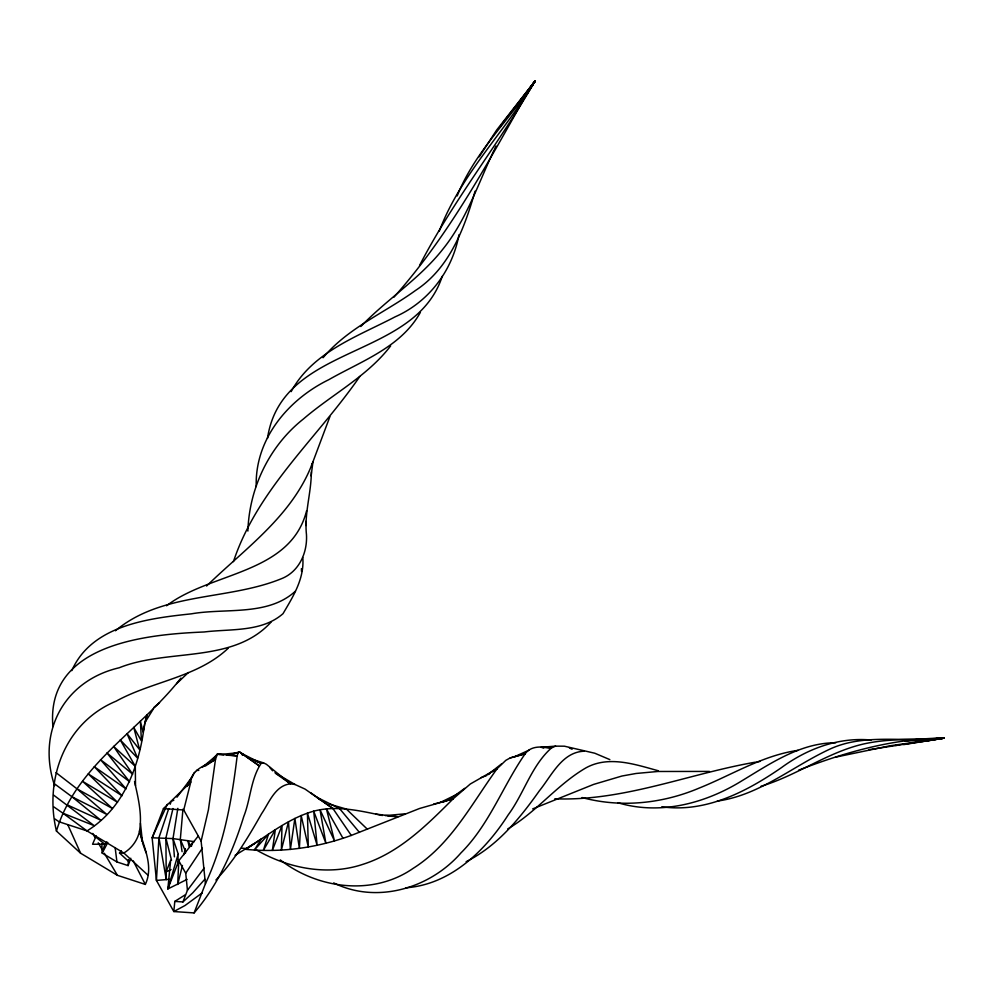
<?xml version="1.0" encoding="UTF-8"?>
<svg xmlns="http://www.w3.org/2000/svg" width="994" height="994" viewBox="0 0 994 994"><rect width="100%" height="100%" fill="white"/><g stroke="black" fill="none" stroke-linecap="round" stroke-linejoin="round"><path stroke-width="1.49" d="M177.938 864.942L178.088 854.405L167.849 888.947L187.12 879.367M115.441 630.755C162.631 591.318 228.918 600.823 282.955 578.073C299.641 570.618 307.531 552.068 306.463 534.561C304.176 513.401 311.346 492.962 311.333 471.852M311.631 466.385L311.768 463.602M101.86 843.906L102.22 853.113L116.944 861.96L128.114 865.6L128.437 859.561M168.732 808.619L158.941 837.693L156.431 880.423L173.813 911.548L194.103 912.914C217.91 885.194 233.056 851.237 243.741 816.571C250.6 799.338 250.749 778.886 261.173 763.367L263.559 762.907L266.355 764.262L290.484 783.831L294.969 784.477L305.059 789.099L332.928 808.52L351.28 835.42L419.58 808.482L453.065 798.903L470.311 783.993L497.162 768.635L505.822 760.348L510.195 757.925L525.167 753.775C531.33 745.202 542.339 746.755 551.446 747.96L555.522 746.134L564.406 746.196L594.785 753.228L609.856 759.615M256.241 486.551C254.7 439.298 288.061 399.563 328.766 379.696C361.493 361.021 401.191 347.179 420.412 312.29M134.538 781.508C138.104 797.648 142.328 814.322 139.533 830.909C144.254 848.118 153.672 866.693 145.335 884.424L117.429 875.329L80.601 853.212L56.447 831.046C43.972 779.346 64.945 722.29 116.124 701.168C152.318 681.188 197.545 677.423 228.285 648.163M182.088 851.659L180.312 839.47L182.946 809.166M247.879 531.057C249.27 487.83 269.312 445.933 303.381 419.008C332.12 394.27 367.221 376.465 390.642 345.912M52.918 726.589C45.612 644.51 144.503 634.433 204.13 631.985C230.459 628.705 261.671 632.358 283.017 613.671C293.168 596.388 304.462 578.732 302.81 557.547M185.17 894.861L174.807 901.396L173.813 911.548L185.021 905.509L202.316 892.823M311.122 475.94L312.961 461.763L329.896 416.672M191.556 846.13L191.954 843.111M174.41 856.84L173.006 838.588L177.839 808.333M144.428 724.464C139.632 765.554 123.915 808.234 87.012 830.909L59.106 821.802L54.757 818.882M183.927 854.641L185.17 848.665L185.468 853.274M267.485 438.366C281.737 342.967 414.672 360.648 442.243 276.295M232.298 753.986L239.417 751.824L259.036 765.703L239.417 751.824L238.162 752.731L237.168 755.875L217.438 753.949L215.499 759.329C206.118 765.517 191.83 768.722 190.773 782.067L163.451 808.607L152.144 837.793L156.431 880.423L166.284 879.603L165.886 837.979L172.993 808.507M182.449 865.476L177.677 884.498L178.783 860.767L198.216 836.078M194.103 912.914L205.41 883.741L201.123 841.098L183.741 809.986L190.773 782.067L186.86 786.465M201.123 841.098L208.405 809.886L215.499 759.329L205.211 766.125M458.967 234.758C452.394 270.703 428.749 302.027 395.127 316.837C357.505 336.519 312.526 352 291.143 391.636M56.447 831.046C76.178 764.945 140.726 729.981 180.896 678.107M128.114 865.6L130.773 858.244M306.587 510.817C290.509 574.221 210.716 571.861 166.557 605.756M475.07 191.183C464.347 228.545 449.611 268.132 415.554 290.434C384.728 312.787 347.925 327.908 323.062 357.728M170.198 804.258L171.167 801.35L173.813 800.232M71.792 670.639C91.734 625.363 147.907 618.43 191.407 613.832C225.626 607.819 267.833 616.442 295.429 591.169M233.428 561.647C257.632 488.787 317.434 437.981 359.828 376.453M174.807 901.396L182.921 901.943L187.444 890.264L204.13 868.135M439.311 231.08C460.495 174.708 504.666 132.09 535.02 81.086L503.225 122.312M457.19 195.93C474.511 152.256 509.611 119.715 535.02 81.086L519.862 101.226M205.41 883.741C224.309 843.595 231.9 799.561 237.168 755.875L226.52 755.154M312.961 461.763C293.466 515.041 245.63 548.092 206.578 586.013M167.315 804.345L152.144 837.793L173.006 838.588L194.215 841.645M494.08 150.057C478.189 183.567 466.509 219.749 442.976 249.034C419.543 278.867 386.877 299.306 360.797 326.517M494.726 148.715L496.018 146.043M107.787 842.477L102.22 853.113L104.78 844.192L106.818 841.906M419.567 265.473C452.866 200.838 498.913 144.043 535.02 81.086L496.677 130.015L479.207 156.816M96.182 835.879L92.554 844.254L104.78 844.192L94.144 835.792M188.4 783.11L194.476 772.363M202.378 848.18L185.729 873.217L187.444 890.264M524.857 97.313C485.718 166.88 447.238 237.268 393.835 297.268M153.337 708.933L144.689 722.936L146.95 715.084L143.086 732.044L140.39 721.222L141.434 740.977L133.73 727.384L139.632 749.687L126.996 733.609L137.607 758.149L120.262 739.921L135.308 766.324L135.507 785.633M525.627 96.058L535.02 81.086L524.621 95.337M522.185 100.754L523.776 98.282M525.379 95.809L535.02 81.086L524.683 95.461M499.82 127.319L501.51 124.809M525.751 94.467L535.02 81.086L524.77 95.349M524.944 95.648L535.02 81.086L525.888 94.293M176.969 797.2L192.625 776.252M204.814 879.268L192.836 892.761L182.921 901.943M129.17 861.91L119.516 853.038L121.355 850.901M212.468 759.652L217.438 753.949L223.476 754.943M212.405 759.95L216.357 755.502L202.304 767.393M215.922 880.001C234.497 860.394 248.326 837.035 261.608 813.688C269.15 802.618 275.176 785.397 290.484 783.831L275.984 773.655M271.3 621.846C233.081 663.992 168.11 648.163 119.243 667.757C63.864 680.666 36.629 732.23 54.633 785.72M176.634 683.636L188.375 672.528M154.02 707.318L159.537 702.746M501.51 763.926L487.868 774.637L490.204 773.233M450.12 799.002L464.745 788.317M351.28 835.42C317.62 847.733 281.314 852.939 245.593 849.323C267.585 835.544 288.31 818.323 313.706 811.166C336.469 805.103 359.99 810.818 382.442 815.502M245.593 849.323L261.397 838.874L254.439 849.982L268.467 834.202L263.373 850.355L275.326 829.754L272.368 850.392L281.985 825.592L281.377 850.094L288.484 821.802L290.397 849.435L294.87 818.41L299.368 848.404L301.17 815.49L308.302 847.012L307.432 813.067L317.136 845.273L313.706 811.166L325.87 843.21L320.018 809.775L334.481 840.862L326.417 808.892L342.955 838.253M492.527 771.704L497.162 768.635C471.628 803.736 451.04 844.54 413.131 868.371C372.974 896.277 317.72 888.959 280.271 859.909M235.131 855.3L254.079 843.67M507.673 828.971C536.449 812.073 557.187 784.564 585.988 767.84C608.775 755.316 635.029 764.411 658.19 770.735M466.136 861.674C497.211 846.192 519.713 818.559 539.394 790.764C551.571 775.792 561.858 752.197 583.913 751.216M459.004 793.311L440.665 802.295L433.657 804.096M171.055 869.514L166.135 871.887L170.657 860.22L167.849 888.947L178.783 860.767L185.729 873.217M514.706 756.645L528.957 750.184M532.685 808.905L593.654 784.403L621.933 776.028L636.11 773.469L657.854 771.481L709.443 771.419M481.245 777.569L486.737 775.519M798.58 770.201C845.248 752.085 893.842 738.306 944.3 738.07L903.757 744.605M761.019 786.254C795.622 776.003 825.368 753.763 860.406 744.754C887.828 737.796 916.344 740.195 944.3 738.07L927.837 740.828M510.195 757.925L525.167 753.775C502.716 786.092 489.321 824.66 460.93 852.927C430.166 888.288 376.962 904.341 333.698 882.908M233.851 753.912L238.162 752.731L218.916 754.632M835.432 757.192L889.928 745.798L944.3 738.07L928.135 739.238M444.877 801.388L440.665 802.295L453.065 798.903C426.724 825.231 399.103 852.902 362.661 864.407C326.753 876.323 287.104 868.073 255.123 849.236M717.32 801.077C760.124 795.212 793.349 765.591 831.556 748.358C860.58 735.635 892.798 740.306 923.501 739.374M755.44 762.162C688.444 773.779 623.884 801.4 554.801 798.816M756.956 761.913L759.975 761.441M798.033 750.346C762.522 755.403 731.77 775.047 699.006 788.155C662.302 803.686 620.703 807.985 582.037 797.536M169.067 879.181L166.284 879.603L158.941 837.693M935.95 739.225L944.3 738.07L904.9 741.288M868.744 749.712L944.3 738.07L931.776 739.027M405.689 887.804C450.406 884.735 485.283 850.802 508.22 814.844C524 793.56 531.355 765.802 551.446 747.96L541.308 747.277L543.668 748.01M922.295 741.499L926.445 741.002M925.749 740.281L944.3 738.07L933.416 738.989M933.49 739.412L944.3 738.07L933.416 739.213M895.557 745.425L899.657 745.015M385.299 815.639L405.266 813.8M541.308 747.277L555.522 746.134M914.94 740.008L924.159 739.474M923.985 739.611L915.983 740.045M835.792 742.766C800.667 742.729 770.748 763.342 741.934 780.775C705.429 803.388 660.24 815.428 618.082 802.792M196.489 770.4L198.788 770.375M119.516 853.038L123.84 853.014C131.842 848.143 137.694 840.141 139.533 830.909L142.217 841.645M871.154 740.033C838.799 736.989 807.364 748.619 781.532 767.579C746.656 791.646 705.578 813.067 661.805 806.755M388.02 816.062L397.96 816.733L375.844 814.111M163.451 808.607L183.741 809.986M241.927 848.205L246.487 848.516M329.486 804.146L346.409 809.091L367.457 829.319M252.016 759.217L263.559 762.907M255.694 761.242L261.173 763.367L241.095 753.104L242.611 755.341M53.751 806.855L63.057 813.278L94.082 825.604L53.564 795.076M67.368 804.941L100.705 820.137L72.065 796.828L54.285 783.645M569.376 747.91L572.084 749.252M72.065 796.828L106.83 814.459L77.122 788.938L56.012 772.649M77.122 788.938L112.434 808.52L82.527 781.296L117.516 802.295L88.255 773.879L122.051 795.772L94.256 766.697L126.064 788.913L100.518 759.727L129.593 781.706L106.967 752.955L132.649 774.177L113.564 746.37L135.308 766.324M274.916 772.748L294.969 784.477M332.928 808.52L310.787 792.852M63.057 813.278L87.012 830.909L123.84 853.014L147.994 875.192M320.441 799.934L317.049 797.362L339.575 808.594L359.443 832.425M269.66 767.331L272.592 770.797M117.429 875.329L104.345 853.274M102.829 850.727L98.22 842.8M92.802 833.407L95.126 837.433M133.233 860.903L145.335 884.424M190.811 845.956L187.804 840.589L189.133 846.54M80.601 853.212L67.816 824.771M180.312 839.47L184.623 849.361M142.552 842.987L146.068 852.79M173.006 838.588L178.361 854.43M165.886 837.979L171.527 860.282M115.142 847.634L116.944 861.96M140.465 823.367L142.39 841.483M305.667 521.403L306.077 525.528M301.406 568.643L301.505 571.426"/></g></svg>
